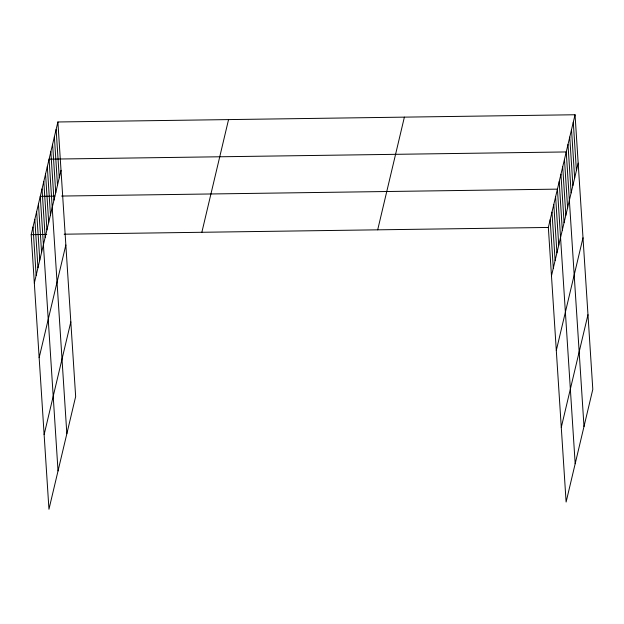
<?xml version="1.0" encoding="UTF-8"?>
<svg xmlns="http://www.w3.org/2000/svg" width="624" height="624" viewBox="0 0 624 624"><rect width="100%" height="100%" fill="white"/><g stroke="black" fill="none" stroke-linecap="round" stroke-linejoin="round"><path stroke-width="0.94" d="M57.892 121.976L75.652 396.552L48.953 509.246L31.2 234.663L57.892 121.976L575.047 114.754L592.8 389.337L566.108 502.024L548.348 227.448L575.047 114.754M34.328 283.046L61.019 170.36M39.156 357.692L65.848 244.998M44.132 434.6L70.824 321.906M201.856 232.284L228.556 119.59M377.692 229.827L404.383 117.133M551.476 275.831L578.175 163.137M556.304 350.477L583.003 237.783M561.28 427.385L587.972 314.691M54.818 196.147L40.279 196.349L58.032 470.933M61.612 196.053L557.427 189.134L575.18 463.71M31.2 234.663L46.714 234.452M64.171 234.203L548.348 227.448M573.284 122.195L576.412 170.578M571.522 129.628L574.649 178.012M569.759 137.069L572.887 185.453M567.996 144.503L571.124 192.886M583.994 426.52L566.233 151.944L49.085 159.159L66.838 433.742M564.47 159.377L567.598 207.761M562.708 166.819L565.843 215.202M560.953 174.252L564.08 222.643M559.19 181.693L562.318 230.077M555.61 196.794L558.737 245.177M553.792 204.454L556.928 252.845M551.983 212.121L555.11 260.504M550.165 219.781L553.293 268.164M56.129 129.41L59.264 177.793M54.374 136.851L57.502 185.234M52.611 144.284L55.739 192.668M50.848 151.726L53.976 200.109M47.323 166.6L50.45 214.984M45.56 174.034L48.688 222.417M43.797 181.475L46.925 229.858M42.034 188.916L45.17 237.299M38.462 204.017L41.59 252.4M36.644 211.676L39.772 260.06M34.827 219.336L37.963 267.719M33.017 227.003L36.145 275.387"/></g></svg>
